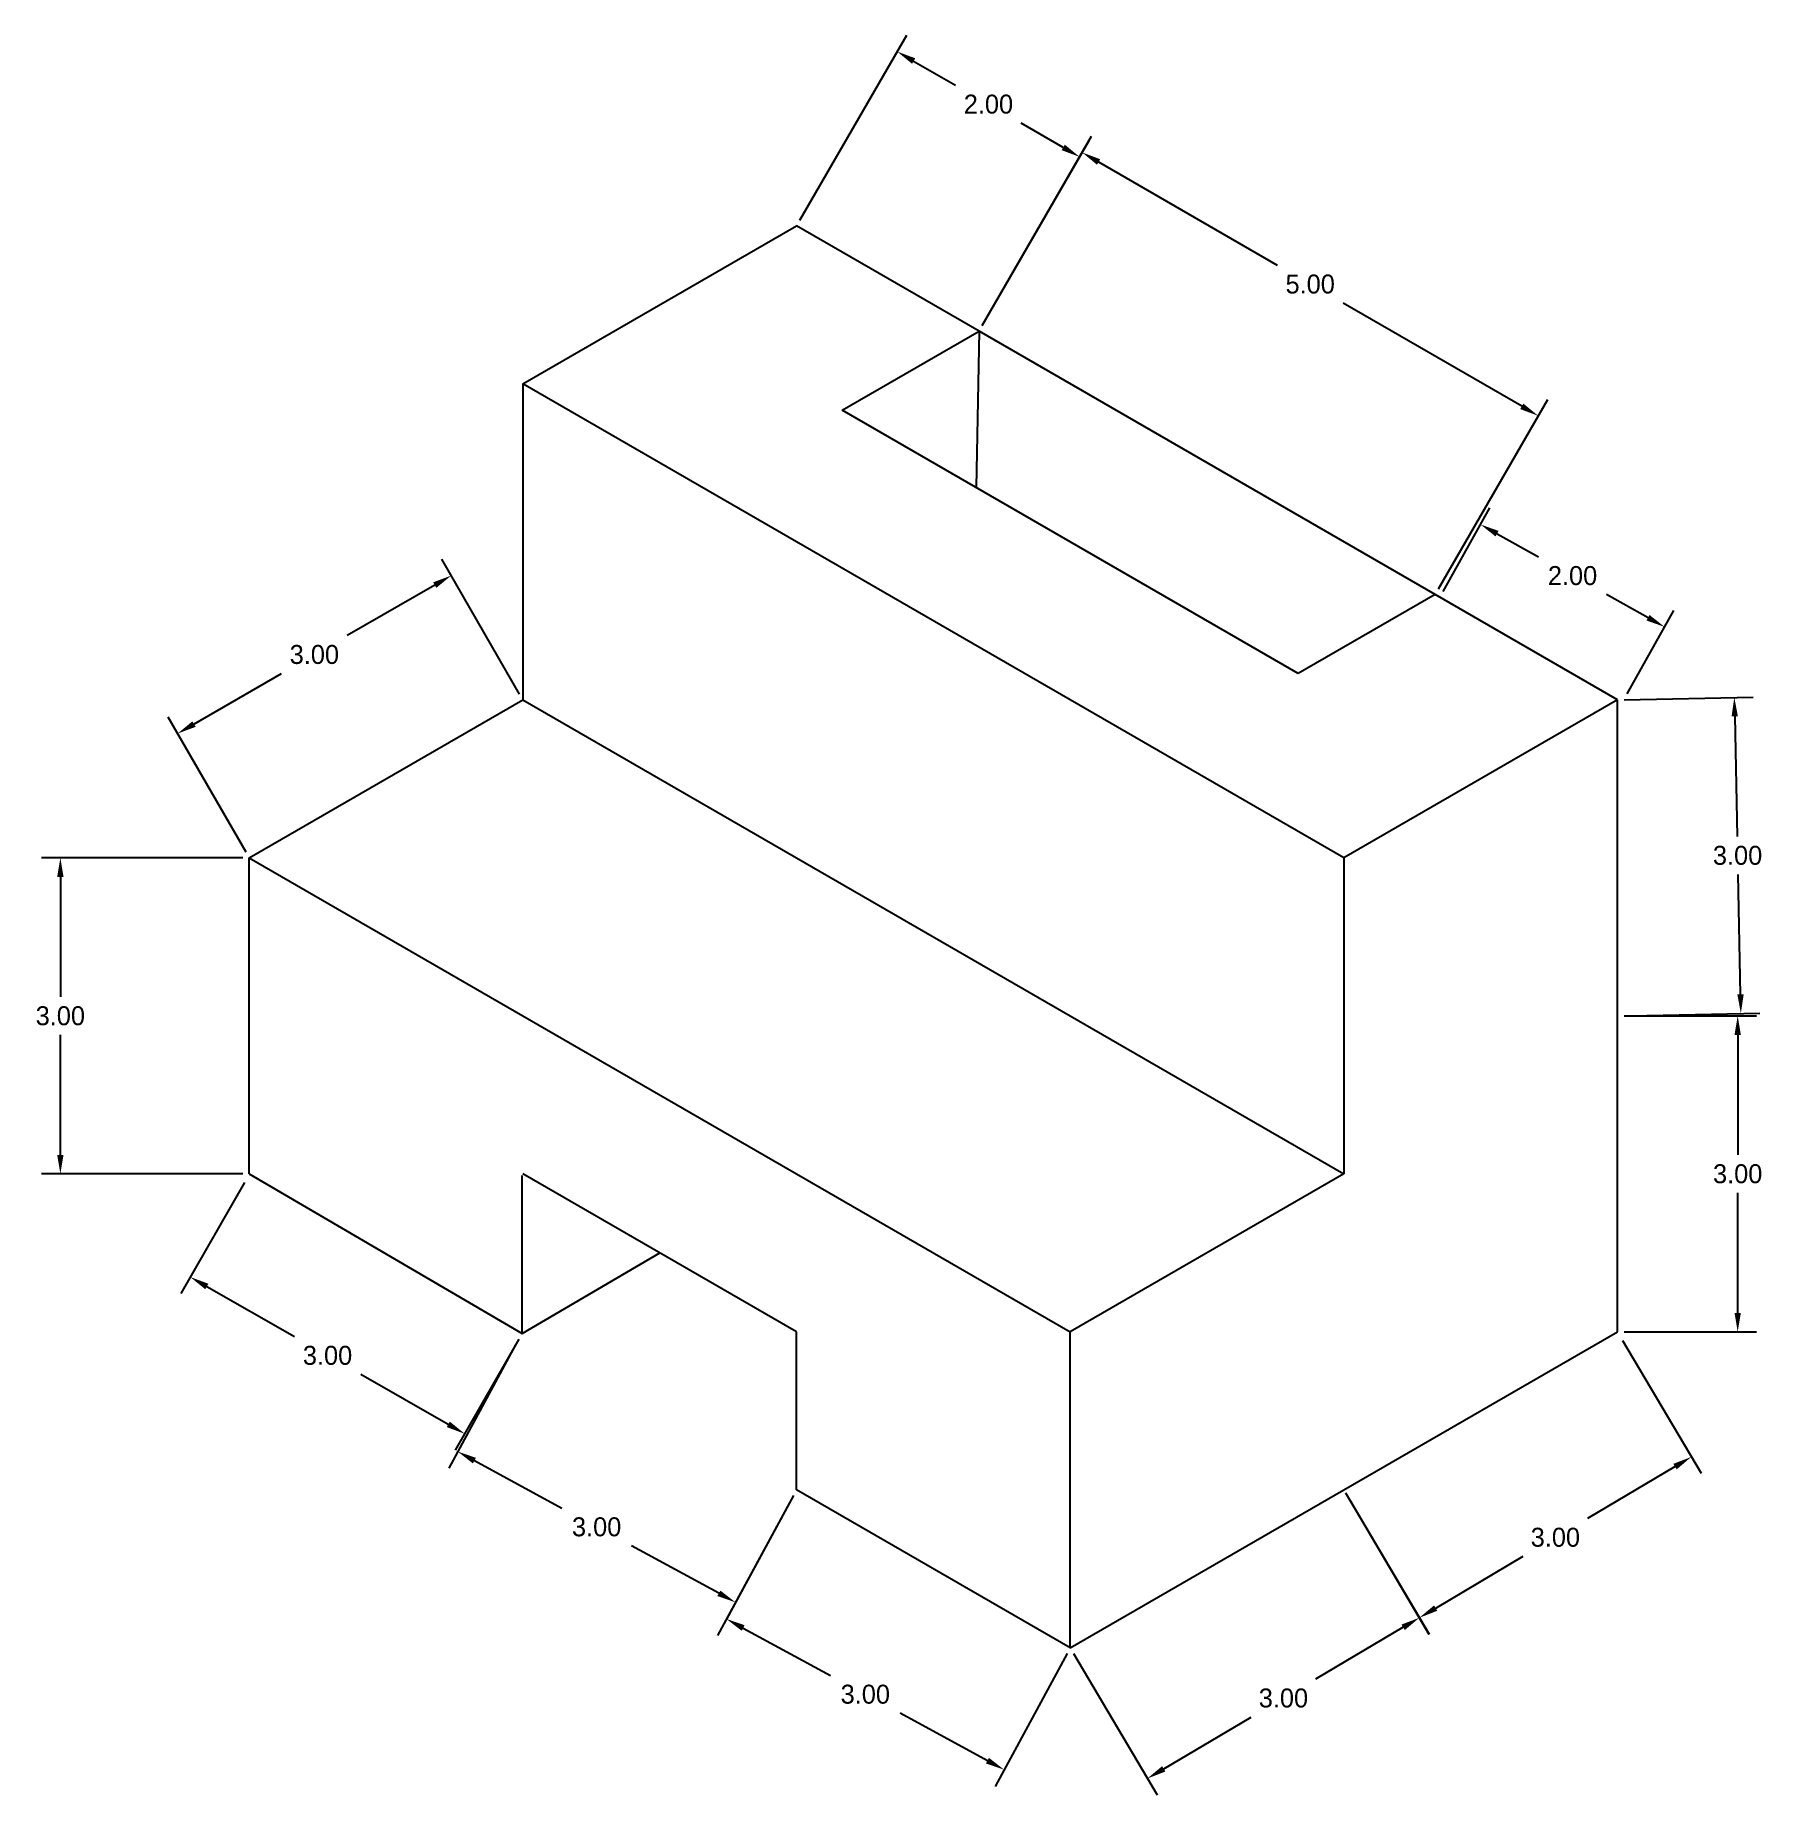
# Model space of a CAD drawing. Header units: inches. Extents: x 41 to 57.4, y 19.7 to 36.4.
import ezdxf

# ---------------------------------------------------------------- set-up
doc = ezdxf.new("R2010")
doc.units = ezdxf.units.IN
doc.header["$MEASUREMENT"] = 0
doc.dimstyles.get("Standard").update_dxf_attribs({"dimtxt": 0.18, "dimasz": 0.18, "dimexe": 0.18, "dimexo": 0.0625, "dimgap": 0.09, "dimtad": 0, "dimtih": 1, "dimtoh": 1, "dimzin": 0, "dimdsep": 46, "dimtxsty": 'Standard', "dimcen": 0.09, "dimadec": 0, "dimazin": 0, "dimtfac": 1, "dimtofl": 0, "dimtmove": 0, "dimatfit": 3, "dimfxl": 1, "dimtolj": 1, "dimtzin": 0, "dimarcsym": 0})

# ---------------------------------------------------------------- blocks, each defined once
blk = doc.blocks.new('*D3')
at = {"color": 0, "lineweight": -2}
for p, q in [((56.075, 24.027), (56.821, 22.766)), ((56.574, 22.829), (55.742, 22.337)), ((53.493, 22.5), (54.238, 21.239)), ((54.302, 21.486), (55.133, 21.977))]:
    blk.add_line(p, q, dxfattribs=at)
at = {"color": 0}
for points in [[(56.559, 22.855), (56.59, 22.803), (56.729, 22.921)], [(54.286, 21.511), (54.317, 21.46), (54.147, 21.394)]]:
    blk.add_solid(points, dxfattribs=at)
at = {"layer": 'Defpoints', "color": 0}
for p in [(56.043, 24.081), (56.729, 22.921), (53.461, 22.554)]:
    blk.add_point(p, dxfattribs=at)
at = {"color": 0, "insert": (55.438, 22.157), "char_height": 0.18, "attachment_point": 5}
blk.add_mtext('\\A1;3.00', dxfattribs=at)
blk = doc.blocks.new('*D4')
at = {"color": 0, "lineweight": -2}
for p, q in [((53.446, 22.581), (54.239, 21.239)), ((53.992, 21.303), (53.161, 20.811)), ((50.863, 21.054), (51.656, 19.713)), ((51.72, 19.959), (52.551, 20.451))]:
    blk.add_line(p, q, dxfattribs=at)
at = {"color": 0}
for points in [[(53.977, 21.329), (54.008, 21.277), (54.147, 21.394)], [(51.704, 19.985), (51.735, 19.934), (51.565, 19.868)]]:
    blk.add_solid(points, dxfattribs=at)
at = {"layer": 'Defpoints', "color": 0}
for p in [(53.414, 22.635), (54.147, 21.394), (50.832, 21.108)]:
    blk.add_point(p, dxfattribs=at)
at = {"color": 0, "insert": (52.856, 20.631), "char_height": 0.18, "attachment_point": 5}
blk.add_mtext('\\A1;3.00', dxfattribs=at)
blk = doc.blocks.new('*D5')
at = {"color": 0, "lineweight": -2}
for p, q in [((56.09, 27.108), (57.349, 27.108)), ((57.169, 26.928), (57.169, 25.788)), ((57.169, 24.288), (57.169, 25.428)), ((56.09, 24.108), (57.349, 24.108))]:
    blk.add_line(p, q, dxfattribs=at)
at = {"color": 0}
for points in [[(57.139, 26.928), (57.199, 26.928), (57.169, 27.108)], [(57.139, 24.288), (57.199, 24.288), (57.169, 24.108)]]:
    blk.add_solid(points, dxfattribs=at)
at = {"layer": 'Defpoints', "color": 0}
for p in [(56.028, 27.108), (57.169, 27.108), (56.028, 24.108)]:
    blk.add_point(p, dxfattribs=at)
at = {"color": 0, "insert": (57.169, 25.608), "char_height": 0.18, "attachment_point": 5}
blk.add_mtext('\\A1;3.00', dxfattribs=at)
blk = doc.blocks.new('*D6')
at = {"color": 0, "lineweight": -2}
for p, q in [((56.09, 30.11), (57.317, 30.135)), ((57.141, 29.951), (57.164, 28.811)), ((57.196, 27.311), (57.172, 28.451)), ((56.153, 27.11), (57.379, 27.135))]:
    blk.add_line(p, q, dxfattribs=at)
at = {"color": 0}
for points in [[(57.171, 29.952), (57.111, 29.951), (57.137, 30.131)], [(57.226, 27.312), (57.166, 27.311), (57.199, 27.131)]]:
    blk.add_solid(points, dxfattribs=at)
at = {"layer": 'Defpoints', "color": 0}
for p in [(56.028, 30.108), (57.137, 30.131), (56.09, 27.108)]:
    blk.add_point(p, dxfattribs=at)
at = {"color": 0, "insert": (57.168, 28.631), "char_height": 0.18, "attachment_point": 5}
blk.add_mtext('\\A1;3.00', dxfattribs=at)
blk = doc.blocks.new('*D7')
at = {"color": 0, "lineweight": -2}
for p, q in [((54.373, 31.137), (54.815, 31.931)), ((54.885, 31.686), (55.278, 31.467)), ((56.318, 30.888), (55.924, 31.107)), ((56.121, 30.164), (56.562, 30.958))]:
    blk.add_line(p, q, dxfattribs=at)
at = {"color": 0}
for points in [[(54.899, 31.712), (54.87, 31.66), (54.727, 31.773)], [(56.332, 30.914), (56.303, 30.862), (56.475, 30.801)]]:
    blk.add_solid(points, dxfattribs=at)
at = {"layer": 'Defpoints', "color": 0}
for p in [(54.727, 31.773), (54.343, 31.082), (56.09, 30.11)]:
    blk.add_point(p, dxfattribs=at)
at = {"color": 0, "insert": (55.601, 31.287), "char_height": 0.18, "attachment_point": 5}
blk.add_mtext('\\A1;2.00', dxfattribs=at)
blk = doc.blocks.new('*D9')
at = {"color": 0, "lineweight": -2}
for p, q in [((48.265, 34.662), (49.279, 36.419)), ((49.345, 36.173), (49.743, 35.943)), ((49.997, 33.662), (51.011, 35.419)), ((50.765, 35.353), (50.366, 35.583))]:
    blk.add_line(p, q, dxfattribs=at)
at = {"color": 0}
for points in [[(49.36, 36.199), (49.33, 36.147), (49.189, 36.263)], [(50.78, 35.379), (50.75, 35.327), (50.921, 35.263)]]:
    blk.add_solid(points, dxfattribs=at)
at = {"layer": 'Defpoints', "color": 0}
for p in [(49.189, 36.263), (48.233, 34.608), (49.966, 33.608)]:
    blk.add_point(p, dxfattribs=at)
at = {"color": 0, "insert": (50.055, 35.763), "char_height": 0.18, "attachment_point": 5}
blk.add_mtext('\\A1;2.00', dxfattribs=at)
blk = doc.blocks.new('*D10')
at = {"color": 0, "lineweight": -2}
for p, q in [((49.997, 33.662), (51.035, 35.46)), ((51.101, 35.215), (52.798, 34.235)), ((55.119, 32.895), (53.422, 33.875)), ((54.327, 31.162), (55.365, 32.96))]:
    blk.add_line(p, q, dxfattribs=at)
at = {"color": 0}
for points in [[(51.116, 35.241), (51.086, 35.189), (50.945, 35.305)], [(55.134, 32.921), (55.104, 32.869), (55.275, 32.805)]]:
    blk.add_solid(points, dxfattribs=at)
at = {"layer": 'Defpoints', "color": 0}
for p in [(50.945, 35.305), (49.966, 33.608), (54.296, 31.108)]:
    blk.add_point(p, dxfattribs=at)
at = {"color": 0, "insert": (53.11, 34.055), "char_height": 0.18, "attachment_point": 5}
blk.add_mtext('\\A1;5.00', dxfattribs=at)
blk = doc.blocks.new('*D11')
at = {"color": 0, "lineweight": -2}
for p, q in [((45.604, 30.162), (44.864, 31.444)), ((44.798, 31.198), (43.967, 30.718)), ((42.512, 29.878), (43.343, 30.358)), ((43.006, 28.662), (42.266, 29.944))]:
    blk.add_line(p, q, dxfattribs=at)
at = {"color": 0}
for points in [[(44.783, 31.224), (44.813, 31.172), (44.954, 31.288)], [(42.497, 29.904), (42.527, 29.852), (42.356, 29.788)]]:
    blk.add_solid(points, dxfattribs=at)
at = {"layer": 'Defpoints', "color": 0}
for p in [(44.954, 31.288), (45.635, 30.108), (43.037, 28.608)]:
    blk.add_point(p, dxfattribs=at)
at = {"color": 0, "insert": (43.655, 30.538), "char_height": 0.18, "attachment_point": 5}
blk.add_mtext('\\A1;3.00', dxfattribs=at)
blk = doc.blocks.new('*D12')
at = {"color": 0, "lineweight": -2}
for p, q in [((42.975, 28.608), (41.063, 28.608)), ((41.243, 28.428), (41.243, 27.288)), ((41.243, 25.788), (41.243, 26.928)), ((42.975, 25.608), (41.063, 25.608))]:
    blk.add_line(p, q, dxfattribs=at)
at = {"color": 0}
for points in [[(41.213, 28.428), (41.273, 28.428), (41.243, 28.608)], [(41.213, 25.788), (41.273, 25.788), (41.243, 25.608)]]:
    blk.add_solid(points, dxfattribs=at)
at = {"layer": 'Defpoints', "color": 0}
for p in [(41.243, 28.608), (43.037, 28.608), (43.037, 25.608)]:
    blk.add_point(p, dxfattribs=at)
at = {"color": 0, "insert": (41.243, 27.108), "char_height": 0.18, "attachment_point": 5}
blk.add_mtext('\\A1;3.00', dxfattribs=at)
blk = doc.blocks.new('*D13')
at = {"color": 0, "lineweight": -2}
for p, q in [((42.991, 25.527), (42.388, 24.472)), ((42.634, 24.539), (43.465, 24.064)), ((45.596, 24.04), (44.993, 22.984)), ((44.926, 23.23), (44.095, 23.704))]:
    blk.add_line(p, q, dxfattribs=at)
at = {"color": 0}
for points in [[(42.649, 24.565), (42.619, 24.513), (42.477, 24.628)], [(44.941, 23.256), (44.912, 23.204), (45.083, 23.14)]]:
    blk.add_solid(points, dxfattribs=at)
at = {"layer": 'Defpoints', "color": 0}
for p in [(43.022, 25.581), (42.477, 24.628), (45.627, 24.094)]:
    blk.add_point(p, dxfattribs=at)
at = {"color": 0, "insert": (43.78, 23.884), "char_height": 0.18, "attachment_point": 5}
blk.add_mtext('\\A1;3.00', dxfattribs=at)
blk = doc.blocks.new('*D14')
at = {"color": 0, "lineweight": -2}
for p, q in [((45.566, 23.985), (44.931, 22.813)), ((45.175, 22.886), (46.005, 22.435)), ((48.204, 22.553), (47.568, 21.382)), ((47.496, 21.626), (46.665, 22.077))]:
    blk.add_line(p, q, dxfattribs=at)
at = {"color": 0}
for points in [[(45.189, 22.912), (45.16, 22.859), (45.016, 22.972)], [(47.51, 21.652), (47.481, 21.6), (47.654, 21.54)]]:
    blk.add_solid(points, dxfattribs=at)
at = {"layer": 'Defpoints', "color": 0}
for p in [(45.596, 24.04), (45.016, 22.972), (48.233, 22.608)]:
    blk.add_point(p, dxfattribs=at)
at = {"color": 0, "insert": (46.335, 22.256), "char_height": 0.18, "attachment_point": 5}
blk.add_mtext('\\A1;3.00', dxfattribs=at)
blk = doc.blocks.new('*D15')
at = {"color": 0, "lineweight": -2}
for p, q in [((48.166, 22.484), (47.482, 21.224)), ((47.726, 21.296), (48.556, 20.846)), ((50.802, 21.053), (50.118, 19.793)), ((50.046, 20.037), (49.216, 20.488))]:
    blk.add_line(p, q, dxfattribs=at)
at = {"color": 0}
for points in [[(47.74, 21.323), (47.712, 21.27), (47.568, 21.382)], [(50.06, 20.064), (50.031, 20.011), (50.204, 19.951)]]:
    blk.add_solid(points, dxfattribs=at)
at = {"layer": 'Defpoints', "color": 0}
for p in [(48.196, 22.539), (47.568, 21.382), (50.832, 21.108)]:
    blk.add_point(p, dxfattribs=at)
at = {"color": 0, "insert": (48.886, 20.667), "char_height": 0.18, "attachment_point": 5}
blk.add_mtext('\\A1;3.00', dxfattribs=at)

msp = doc.modelspace()

# ---------------------------------------------------------------- linework, layer by layer
for p, q in [((45.635, 33.108), (48.233, 34.608)), ((49.966, 33.608), (48.233, 34.608)), ((48.667, 32.858), (49.966, 33.608)), ((49.966, 33.608), (49.937, 32.125)), ((54.296, 31.108), (49.966, 33.608)), ((53.43, 28.608), (45.635, 33.108)), ((45.635, 33.108), (45.635, 30.108)), ((52.997, 30.358), (48.667, 32.858)), ((54.296, 31.108), (52.997, 30.358)), ((56.028, 30.108), (54.296, 31.108)), ((43.037, 28.608), (45.635, 30.108)), ((45.635, 30.108), (53.43, 25.608)), ((56.028, 30.108), (53.43, 28.608)), ((56.028, 24.108), (56.028, 30.108)), ((43.037, 25.608), (43.037, 28.608)), ((43.037, 28.608), (50.832, 24.108)), ((53.43, 28.608), (53.43, 25.608)), ((43.037, 25.608), (45.627, 24.094)), ((45.627, 24.094), (45.627, 25.594)), ((48.233, 24.108), (45.635, 25.608)), ((53.43, 25.608), (50.832, 24.108)), ((45.627, 24.094), (46.934, 24.858)), ((48.233, 22.608), (48.233, 24.108)), ((50.832, 21.108), (56.028, 24.108)), ((50.832, 21.108), (50.832, 24.108)), ((50.832, 21.108), (48.233, 22.608))]:
    msp.add_line(p, q)

# ---------------------------------------------------------------- dimensions: what is measured, and where the dimension line sits
for p1, p2, distance, picture, middle in [((49.966, 33.608), (48.233, 34.608), -1.91, '*D9', (50.055, 35.763)), ((54.296, 31.108), (49.966, 33.608), -1.959, '*D10', (53.11, 34.055)), ((56.09, 30.11), (54.343, 31.082), -0.791, '*D7', (55.601, 31.287)), ((43.037, 28.608), (45.635, 30.108), 1.363, '*D11', (43.655, 30.538)), ((56.09, 27.108), (56.028, 30.108), -1.109, '*D6', (57.168, 28.631)), ((43.037, 25.608), (43.037, 28.608), 1.795, '*D12', (41.243, 27.108)), ((56.028, 24.108), (56.028, 27.108), -1.141, '*D5', (57.169, 25.608)), ((45.627, 24.094), (43.022, 25.581), 1.098, '*D13', (43.78, 23.884)), ((53.461, 22.554), (56.043, 24.081), -1.348, '*D3', (55.438, 22.157)), ((48.233, 22.608), (45.596, 24.04), 1.215, '*D14', (46.335, 22.256)), ((50.832, 21.108), (53.414, 22.635), -1.441, '*D4', (52.856, 20.631)), ((50.832, 21.108), (48.196, 22.539), 1.316, '*D15', (48.886, 20.667))]:
    dim = msp.add_aligned_dim(p1=p1, p2=p2, distance=distance, dimstyle='Standard')
    dim.commit()
    dim.dimension.update_dxf_attribs({"geometry": picture, "text_midpoint": middle})

doc.saveas('drawing.dxf')
